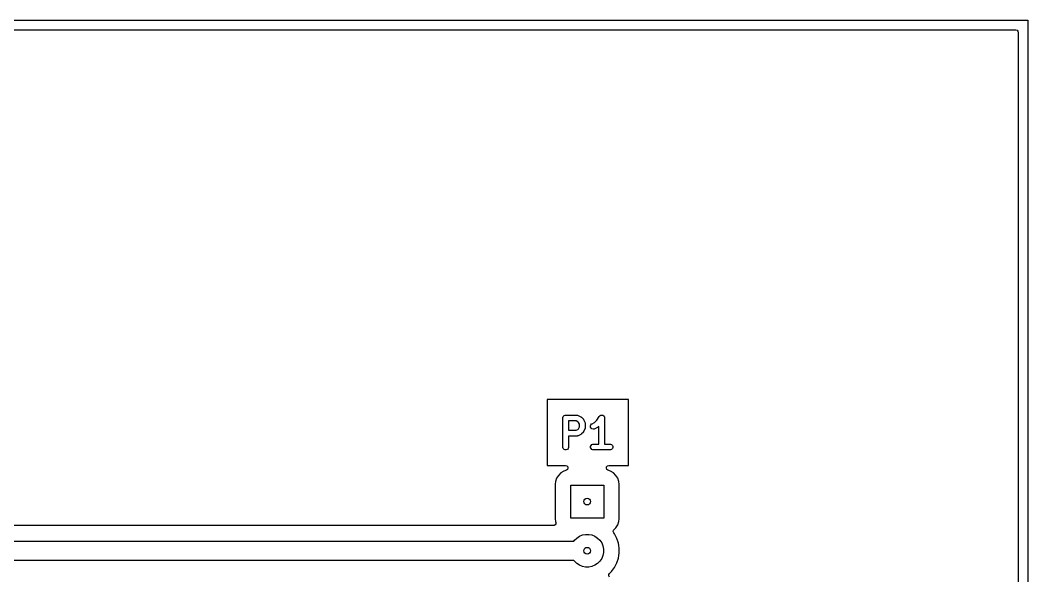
# Model space of a CAD drawing. Extents: x 20 to 124, y -124 to -20.
# Drawn here: x 72 to 124, y -48.7 to -20 of the extents above; entities that cross this region are included whole.
import ezdxf

# ---------------------------------------------------------------- set-up
doc = ezdxf.new("R2010")
doc.units = 0
doc.layers.add('BLACK', color=7, linetype='CONTINUOUS')
doc.layers.add('WHITE', color=7, linetype='CONTINUOUS')

msp = doc.modelspace()

# ---------------------------------------------------------------- linework, layer by layer
at = {"layer": 'BLACK', "linetype": 'CONTINUOUS'}
for p, q in [((20.6245, -20.5005), (123.3755, -20.5005)), ((123.3755, -20.5005), (123.442539, -20.520185)), ((123.442539, -20.520185), (123.488294, -20.572989)), ((123.488294, -20.572989), (123.4995, -20.6245)), ((123.4995, -20.6245), (123.4995, -123.3755)), ((103.395272, -39.589984), (99.198557, -39.589984)), ((99.198557, -39.589984), (99.198557, -43.003828)), ((103.395272, -43.003828), (103.395272, -39.589984)), ((100.004057, -40.548328), (100.006939, -40.519064)), ((100.004057, -42.048328), (100.004057, -40.548328)), ((100.006939, -40.519064), (100.029337, -40.464992)), ((100.029337, -40.464992), (100.070721, -40.423608)), ((100.070721, -40.423608), (100.124793, -40.40121)), ((100.124793, -40.40121), (100.154057, -40.398328)), ((100.154057, -40.398328), (100.725486, -40.398328)), ((100.725486, -40.398328), (100.75475, -40.40121)), ((100.75475, -40.40121), (100.75973, -40.403273)), ((100.75973, -40.403273), (100.765105, -40.403655)), ((100.765105, -40.403655), (100.792568, -40.414164)), ((100.792568, -40.414164), (100.935425, -40.485593)), ((100.935425, -40.485593), (100.94802, -40.493521)), ((100.94802, -40.493521), (100.951677, -40.495036)), ((100.951677, -40.495036), (100.955794, -40.498415)), ((100.955794, -40.498415), (100.960311, -40.501258)), ((100.960311, -40.501258), (100.962908, -40.504252)), ((100.962908, -40.504252), (100.974408, -40.51369)), ((100.974408, -40.51369), (101.045837, -40.585118)), ((101.751773, -40.667051), (101.886393, -40.465123)), ((101.886393, -40.465123), (101.886459, -40.465042)), ((101.886459, -40.465042), (101.88648, -40.464992)), ((101.88648, -40.464992), (101.886591, -40.46488)), ((101.886591, -40.46488), (101.905023, -40.442372)), ((101.905023, -40.442372), (101.917365, -40.434106)), ((101.917365, -40.434106), (101.927864, -40.423608)), ((101.927864, -40.423608), (101.94144, -40.417984)), ((101.94144, -40.417984), (101.953653, -40.409806)), ((101.953653, -40.409806), (101.968214, -40.406893)), ((101.968214, -40.406893), (101.981936, -40.40121)), ((101.981936, -40.40121), (101.996633, -40.40121)), ((101.996633, -40.40121), (102.011043, -40.398328)), ((102.011043, -40.398328), (102.025613, -40.40121)), ((102.025613, -40.40121), (102.040464, -40.40121)), ((102.040464, -40.40121), (102.054038, -40.406832)), ((102.054038, -40.406832), (102.068457, -40.409685)), ((102.068457, -40.409685), (102.080817, -40.417925)), ((102.080817, -40.417925), (102.094536, -40.423608)), ((102.094536, -40.423608), (102.104925, -40.433997)), ((102.104925, -40.433997), (102.117156, -40.442151)), ((102.117156, -40.442151), (102.125421, -40.454493)), ((102.125421, -40.454493), (102.13592, -40.464992)), ((102.13592, -40.464992), (102.141543, -40.478568)), ((102.141543, -40.478568), (102.149722, -40.490781)), ((102.149722, -40.490781), (102.152634, -40.505343)), ((102.152634, -40.505343), (102.158318, -40.519064)), ((102.158318, -40.519064), (102.161169, -40.548016)), ((102.161169, -40.548016), (102.1612, -40.54817)), ((102.1612, -40.54817), (102.161189, -40.548222)), ((102.161189, -40.548222), (102.1612, -40.548328)), ((102.1612, -40.548328), (102.1612, -41.898328)), ((100.690076, -40.698328), (100.304057, -40.698328)), ((100.304057, -40.698328), (100.304057, -41.184042)), ((100.77949, -40.743035), (100.690076, -40.698328)), ((100.816494, -40.780039), (100.77949, -40.743035)), ((100.816493, -41.102331), (100.8612, -41.012918)), ((100.8612, -40.869451), (100.816494, -40.780039)), ((100.8612, -41.012918), (100.8612, -40.869451)), ((101.045837, -40.585118), (101.055279, -40.596623)), ((101.055279, -40.596623), (101.058271, -40.599218)), ((101.058271, -40.599218), (101.06111, -40.603728)), ((101.06111, -40.603728), (101.064492, -40.607849)), ((101.064492, -40.607849), (101.066007, -40.611508)), ((101.066007, -40.611508), (101.073936, -40.624103)), ((101.073936, -40.624103), (101.145364, -40.766961)), ((101.145364, -40.766961), (101.155874, -40.794424)), ((101.155874, -40.794424), (101.156255, -40.799799)), ((101.156255, -40.799799), (101.158318, -40.804778)), ((101.158318, -41.077592), (101.156255, -41.08257)), ((101.158318, -40.804778), (101.1612, -40.834042)), ((101.1612, -41.048328), (101.158318, -41.077592)), ((101.1612, -40.834042), (101.1612, -41.048328)), ((101.433807, -40.958139), (101.452314, -40.902616)), ((101.437956, -41.016519), (101.433807, -40.958139)), ((101.46413, -41.068868), (101.437956, -41.016519)), ((101.452314, -40.902616), (101.490661, -40.858401)), ((101.508345, -41.107215), (101.46413, -41.068868)), ((101.490661, -40.858401), (101.515547, -40.842736)), ((101.515547, -40.842736), (101.636632, -40.782192)), ((101.636632, -40.782192), (101.751773, -40.667051)), ((101.792568, -41.039635), (101.649711, -41.111064)), ((101.805161, -41.031707), (101.792568, -41.039635)), ((101.808821, -41.030192), (101.805161, -41.031707)), ((101.81294, -41.02681), (101.808821, -41.030192)), ((101.817454, -41.02397), (101.81294, -41.02681)), ((101.82005, -41.020976), (101.817454, -41.02397)), ((101.831552, -41.011537), (101.82005, -41.020976)), ((101.8612, -40.981889), (101.831552, -41.011537)), ((101.8612, -41.898328), (101.8612, -40.981889)), ((100.304057, -41.184042), (100.690076, -41.184042)), ((100.725486, -41.484042), (100.304057, -41.484042)), ((100.304057, -41.484042), (100.304057, -42.048328)), ((100.690076, -41.184042), (100.779488, -41.139336)), ((100.75475, -41.48116), (100.725486, -41.484042)), ((100.759728, -41.479097), (100.75475, -41.48116)), ((100.765104, -41.478716), (100.759728, -41.479097)), ((100.792568, -41.468206), (100.765104, -41.478716)), ((100.779488, -41.139336), (100.816493, -41.102331)), ((100.935425, -41.396778), (100.792568, -41.468206)), ((100.948018, -41.38885), (100.935425, -41.396778)), ((100.951678, -41.387335), (100.948018, -41.38885)), ((100.955797, -41.383953), (100.951678, -41.387335)), ((100.960311, -41.381113), (100.955797, -41.383953)), ((100.962907, -41.378119), (100.960311, -41.381113)), ((100.974409, -41.36868), (100.962907, -41.378119)), ((101.045838, -41.297251), (100.974409, -41.36868)), ((101.055279, -41.285746), (101.045838, -41.297251)), ((101.058271, -41.283152), (101.055279, -41.285746)), ((101.061109, -41.278642), (101.058271, -41.283152)), ((101.064493, -41.27452), (101.061109, -41.278642)), ((101.066009, -41.270858), (101.064493, -41.27452)), ((101.073936, -41.258267), (101.066009, -41.270858)), ((101.145364, -41.115409), (101.073936, -41.258267)), ((101.155874, -41.087946), (101.145364, -41.115409)), ((101.156255, -41.08257), (101.155874, -41.087946)), ((101.563868, -41.125722), (101.508345, -41.107215)), ((101.622248, -41.121573), (101.563868, -41.125722)), ((101.649711, -41.111064), (101.622248, -41.121573)), ((100.006939, -42.077592), (100.004057, -42.048328)), ((100.029337, -42.131664), (100.006939, -42.077592)), ((100.301175, -42.077592), (100.278777, -42.131664)), ((100.304057, -42.048328), (100.301175, -42.077592)), ((101.435511, -42.019064), (101.457909, -41.964992)), ((101.435511, -42.077592), (101.435511, -42.019064)), ((101.457909, -42.131664), (101.435511, -42.077592)), ((101.457909, -41.964992), (101.499293, -41.923608)), ((101.499293, -41.923608), (101.553365, -41.90121)), ((101.553365, -41.90121), (101.582629, -41.898328)), ((101.582629, -41.898328), (101.8612, -41.898328)), ((102.1612, -41.898328), (102.439772, -41.898328)), ((102.439772, -41.898328), (102.469036, -41.90121)), ((102.469036, -41.90121), (102.523108, -41.923608)), ((102.523108, -41.923608), (102.564492, -41.964992)), ((102.564492, -41.964992), (102.58689, -42.019064)), ((102.58689, -42.077592), (102.564492, -42.131664)), ((102.58689, -42.019064), (102.58689, -42.077592)), ((100.070721, -42.173048), (100.029337, -42.131664)), ((100.124793, -42.195446), (100.070721, -42.173048)), ((100.183321, -42.195446), (100.124793, -42.195446)), ((100.237393, -42.173048), (100.183321, -42.195446)), ((100.278777, -42.131664), (100.237393, -42.173048)), ((101.499293, -42.173048), (101.457909, -42.131664)), ((101.553365, -42.195446), (101.499293, -42.173048)), ((101.582629, -42.198328), (101.553365, -42.195446)), ((102.439772, -42.198328), (101.582629, -42.198328)), ((102.469036, -42.195446), (102.439772, -42.198328)), ((102.523108, -42.173048), (102.469036, -42.195446)), ((102.564492, -42.131664), (102.523108, -42.173048)), ((99.198557, -43.003828), (100.147442, -43.003828)), ((100.147442, -43.003828), (100.214481, -43.023513)), ((100.214481, -43.023513), (100.260236, -43.076317)), ((100.27018, -43.145475), (100.241155, -43.209031)), ((100.260236, -43.076317), (100.27018, -43.145475)), ((102.25148, -43.139195), (102.264936, -43.070633)), ((102.277227, -43.204148), (102.25148, -43.139195)), ((102.264936, -43.070633), (102.313324, -43.020231)), ((102.313324, -43.020231), (102.374958, -43.003828)), ((102.374958, -43.003828), (103.395272, -43.003828)), ((99.685411, -43.665476), (99.625831, -43.835745)), ((99.781384, -43.512737), (99.685411, -43.665476)), ((99.908937, -43.385184), (99.781384, -43.512737)), ((100.061677, -43.289211), (99.908937, -43.385184)), ((100.188397, -43.24487), (100.061677, -43.289211)), ((100.241155, -43.209031), (100.188397, -43.24487)), ((102.334003, -43.24487), (102.277227, -43.204148)), ((102.460722, -43.289211), (102.334003, -43.24487)), ((102.613462, -43.385184), (102.460722, -43.289211)), ((102.741016, -43.512738), (102.613462, -43.385184)), ((102.836989, -43.665478), (102.741016, -43.512738)), ((102.896568, -43.835745), (102.836989, -43.665478)), ((99.62583, -43.83575), (99.6107, -43.970039)), ((99.6107, -43.970039), (99.6107, -45.75996)), ((99.625831, -43.835745), (99.62583, -43.83575)), ((100.4112, -45.715), (100.4112, -44.015)), ((100.4112, -44.015), (102.1112, -44.015)), ((102.1112, -44.015), (102.1112, -45.715)), ((102.9117, -43.970046), (102.896568, -43.835745)), ((102.9117, -45.759954), (102.9117, -43.970046)), ((99.6107, -45.75996), (99.62583, -45.894249)), ((102.1112, -45.715), (100.4112, -45.715)), ((102.896568, -45.894255), (102.9117, -45.759954)), ((99.524638, -46.1045), (58.078352, -46.1045)), ((99.54852, -46.102179), (99.524638, -46.1045)), ((99.610513, -46.069951), (99.54852, -46.102179)), ((99.645242, -46.009323), (99.610513, -46.069951)), ((99.62583, -45.894249), (99.625833, -45.894262)), ((99.625833, -45.894262), (99.641679, -45.939545)), ((99.641679, -45.939545), (99.645242, -46.009323)), ((102.665565, -46.292713), (102.741016, -46.217262)), ((102.741016, -46.217262), (102.836989, -46.064522)), ((102.836989, -46.064522), (102.896568, -45.894255)), ((100.604141, -46.865766), (100.721966, -46.747941)), ((100.721966, -46.747941), (100.860513, -46.655367)), ((100.860513, -46.655367), (101.014458, -46.591601)), ((101.014458, -46.591601), (101.177885, -46.559093)), ((101.177885, -46.559093), (101.344515, -46.559093)), ((101.344515, -46.559093), (101.507942, -46.591601)), ((101.507942, -46.591601), (101.661887, -46.655367)), ((101.661887, -46.655367), (101.800434, -46.747941)), ((101.800434, -46.747941), (101.918259, -46.865766)), ((102.604506, -46.412416), (102.620331, -46.344362)), ((102.627985, -46.47822), (102.604506, -46.412416)), ((102.620331, -46.344362), (102.640623, -46.317655)), ((102.672833, -46.539948), (102.627985, -46.47822)), ((102.640623, -46.317655), (102.665565, -46.292713)), ((102.790777, -46.771423), (102.672833, -46.539948)), ((102.790777, -46.771425), (102.790777, -46.771423)), ((102.790779, -46.771428), (102.790777, -46.771425)), ((102.87106, -47.018507), (102.790779, -46.771428)), ((57.976, -46.905), (100.577926, -46.905)), ((100.577926, -46.905), (100.604141, -46.865766)), ((101.918259, -46.865766), (102.010833, -47.004313)), ((102.010833, -47.004313), (102.074599, -47.158258)), ((102.074599, -47.158258), (102.107107, -47.321685)), ((102.890147, -47.139021), (102.87106, -47.018507)), ((102.9117, -47.275097), (102.890147, -47.139021)), ((102.9117, -47.534902), (102.9117, -47.275097)), ((102.010833, -47.805687), (101.918259, -47.944234)), ((102.074599, -47.651742), (102.010833, -47.805687)), ((102.107107, -47.488315), (102.074599, -47.651742)), ((102.107107, -47.321685), (102.107107, -47.488315)), ((102.790779, -48.038572), (102.87106, -47.791493)), ((102.87106, -47.791493), (102.893739, -47.648298)), ((102.893739, -47.648298), (102.9117, -47.534902)), ((100.577926, -47.905), (58.183106, -47.905)), ((100.604141, -47.944234), (100.577926, -47.905)), ((100.721966, -48.062059), (100.604141, -47.944234)), ((100.860513, -48.154633), (100.721966, -48.062059)), ((101.014458, -48.218399), (100.860513, -48.154633)), ((101.177885, -48.250907), (101.014458, -48.218399)), ((101.344515, -48.250907), (101.177885, -48.250907)), ((101.507942, -48.218399), (101.344515, -48.250907)), ((101.661887, -48.154633), (101.507942, -48.218399)), ((101.800434, -48.062059), (101.661887, -48.154633)), ((101.918259, -47.944234), (101.800434, -48.062059)), ((102.520131, -48.480229), (102.672834, -48.270051)), ((102.672834, -48.270051), (102.790779, -48.038572)), ((102.379556, -48.701358), (102.38454, -48.631666)), ((102.413041, -48.762681), (102.379556, -48.701358)), ((102.38454, -48.631666), (102.413041, -48.587319)), ((102.413041, -48.587319), (102.520131, -48.480229))]:
    msp.add_line(p, q, dxfattribs=at)
at = {"layer": 'BLACK'}
for centre in [(101.2612, -44.865), (101.2612, -47.405)]:
    msp.add_circle(centre, 0.175, dxfattribs=at)
at = {"layer": 'WHITE', "linetype": 'CONTINUOUS'}
for p, q in [((20, -20), (124, -20)), ((124, -20), (124, -124))]:
    msp.add_line(p, q, dxfattribs=at)
at = {"layer": 'WHITE'}
for centre in [(101.2612, -44.865), (101.2612, -47.405)]:
    msp.add_circle(centre, 0.175, dxfattribs=at)

doc.saveas('drawing.dxf')
